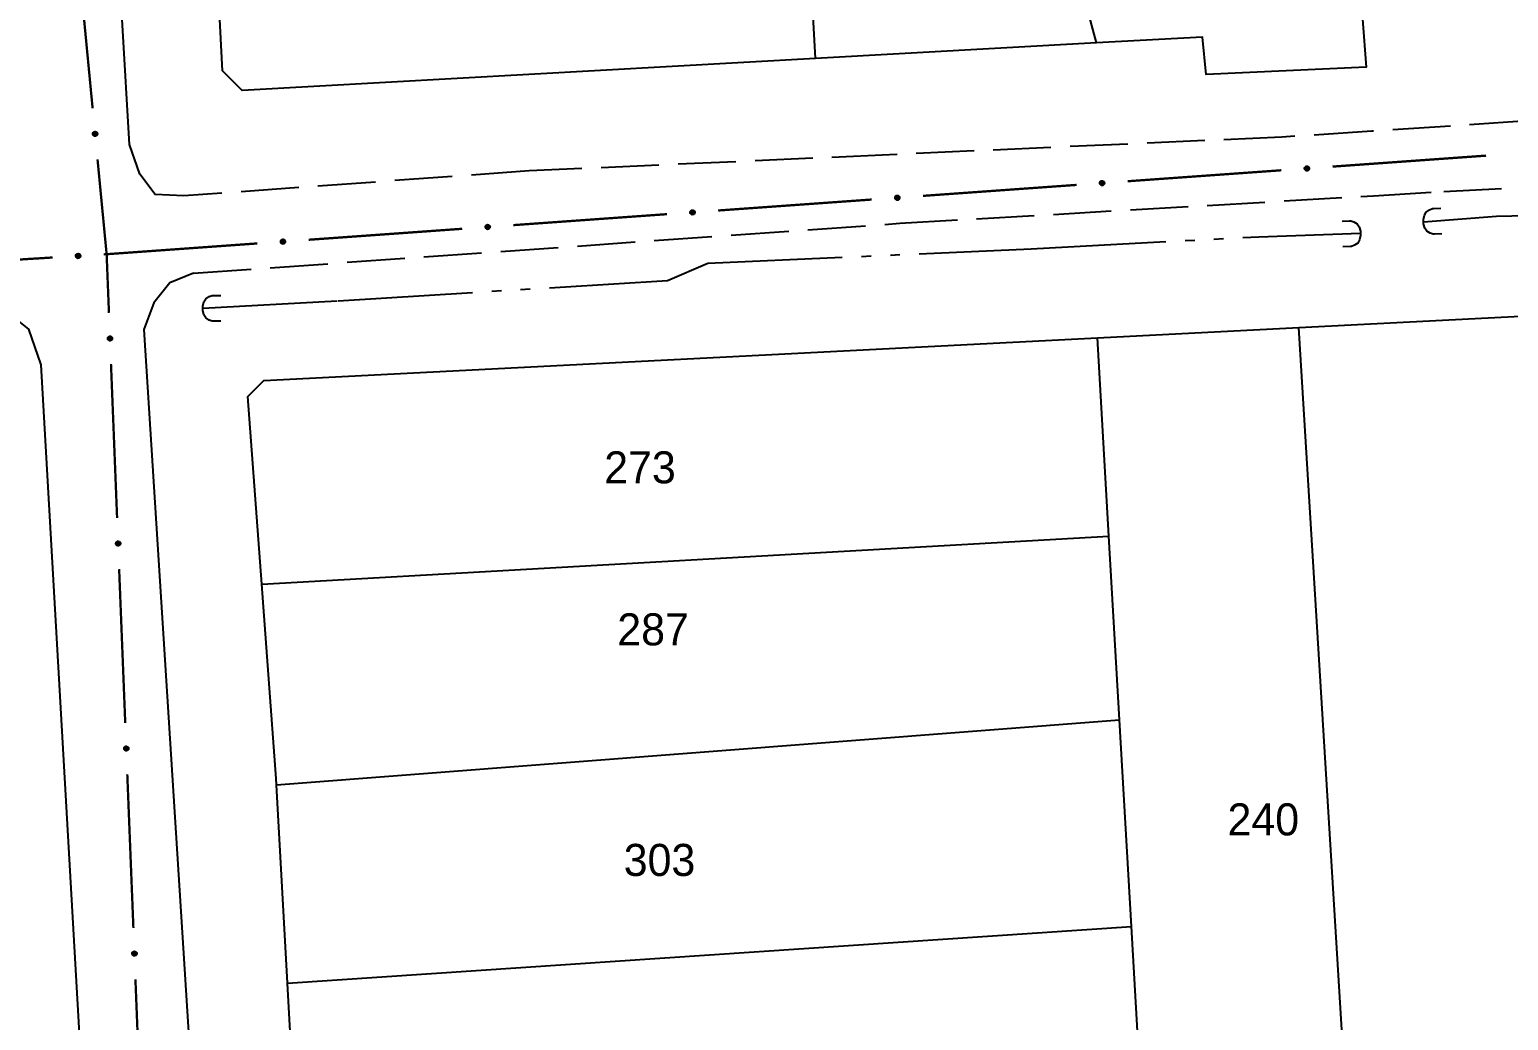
# Model space of a CAD drawing. Extents: x 201053 to 202535, y 4855063 to 4857394.
# Drawn here: x 201400.8 to 201516.1, y 4856616.6 to 4856693.8 of the extents above; entities that cross this region are included whole.
import ezdxf
from ezdxf.enums import TextEntityAlignment as Align

# ---------------------------------------------------------------- set-up
doc = ezdxf.new("R2010")
doc.units = 0
doc.header["$LTSCALE"] = 1.5
doc.header["$MEASUREMENT"] = 0
doc.linetypes.add('TRACO_05', pattern=[11, 7, -1, 0.5, -1, 0.5, -1])
doc.linetypes.add('TRACO_11', pattern=[8, 3, -1, 3, -1])
for name, color, linetype in [('CD_MALHA_LOTES', 7, 'CONTINUOUS'), ('HD-VALAS-DRENOS', 170, 'CONTINUOUS'), ('RU-QUADRA', 210, 'CONTINUOUS'), ('SV-BUEIRO-VALA', 7, 'CONTINUOUS'), ('SV-EIXO-RUA-PAV', 20, 'CONTINUOUS'), ('SV-RUA-PAVIM', 7, 'CONTINUOUS'), ('Th_NmrPort', 7, 'CONTINUOUS')]:
    doc.layers.add(name, color=color, linetype=linetype)

# ---------------------------------------------------------------- blocks, each defined once
blk = doc.blocks.new('COD120', base_point=(202246.23, 4857300.32))
at = {"layer": 'SV-BUEIRO-VALA'}
blk.add_lwpolyline([(202245.23, 4857298.92), (202245.23, 4857299.503333), (202245.23, 4857299.590833), (202245.313333, 4857299.824167), (202245.48, 4857300.086667), (202245.73, 4857300.2325), (202246.063333, 4857300.32), (202246.396667, 4857300.32), (202246.73, 4857300.2325), (202246.98, 4857300.086667), (202247.146667, 4857299.824167), (202247.23, 4857299.590833), (202247.23, 4857299.503333), (202247.23, 4857298.92)], dxfattribs=at)

msp = doc.modelspace()

# ---------------------------------------------------------------- linework, layer by layer
at = {"layer": 'CD_MALHA_LOTES', "linetype": 'Continuous', "flags": 128}
for points in [[(201483.99, 4856692.78), (201479.74, 4856708.56)], [(201462.07, 4856691.56), (201461.19, 4856707.58)], [(201462.07, 4856691.56), (201417.4, 4856689.08), (201415.88, 4856690.61), (201415.11, 4856705.15)], [(201516, 4856695.23), (201504.72, 4856694.63), (201504.99, 4856690.88), (201492.52, 4856690.33), (201492.24, 4856693.24), (201483.99, 4856692.78)], [(201483.99, 4856692.78), (201462.07, 4856691.56)], [(201499.74, 4856670.59), (201537.9, 4856672.54)], [(201484.06, 4856669.78), (201499.74, 4856670.59)], [(201503.65, 4856606.91), (201499.74, 4856670.59)], [(201419.08, 4856666.46), (201484.06, 4856669.78)], [(201484.95, 4856654.32), (201484.06, 4856669.78)], [(201418.93, 4856650.58), (201417.85, 4856665.22), (201419.08, 4856666.46)], [(201418.93, 4856650.58), (201484.95, 4856654.32)], [(201485.77, 4856640), (201484.95, 4856654.32)], [(201420.07, 4856634.94), (201420.05, 4856635.44), (201418.93, 4856650.58)], [(201420.07, 4856634.94), (201485.77, 4856640)], [(201486.7, 4856623.88), (201485.77, 4856640)], [(201420.93, 4856619.47), (201420.07, 4856634.94)], [(201420.93, 4856619.47), (201486.7, 4856623.88)], [(201487.4, 4856611.66), (201486.7, 4856623.88)], [(201421.55, 4856608.23), (201420.93, 4856619.47)]]:
    msp.add_lwpolyline(points, dxfattribs=at)
at = {"layer": 'HD-VALAS-DRENOS', "linetype": 'TRACO_05'}
for points in [[(201509.46, 4856678.84, 7.51), (201515.16, 4856679.27, 7.51), (201519.69, 4856679.38, 6.19)], [(201414.33, 4856672.09, 10.05), (201424.88, 4856672.68, 10.05), (201442.19, 4856673.75, 9.73), (201450.56, 4856674.26, 9.54), (201453.68, 4856675.6, 9.54), (201478.9, 4856676.74, 8.78), (201496.63, 4856677.67, 8.78), (201504.55, 4856677.94, 7.99)]]:
    msp.add_polyline3d(points, dxfattribs=at)
at = {"layer": 'RU-QUADRA', "linetype": 'Continuous', "flags": 128}
for points in [[(201504.72, 4856694.63), (201504.99, 4856690.88), (201492.52, 4856690.33), (201492.24, 4856693.24), (201483.99, 4856692.78), (201462.07, 4856691.56), (201417.4, 4856689.08), (201415.88, 4856690.61), (201415.11, 4856705.15)], [(201421.55, 4856608.23), (201420.93, 4856619.47), (201420.07, 4856634.94), (201420.05, 4856635.44), (201418.93, 4856650.58), (201417.85, 4856665.22), (201419.08, 4856666.46), (201484.06, 4856669.78), (201499.74, 4856670.59), (201537.9, 4856672.54)]]:
    msp.add_lwpolyline(points, dxfattribs=at)
at = {"layer": 'SV-EIXO-RUA-PAV', "const_width": 0.18}
for points in [[(201404.602299, 4856699.625939), (201405.748707, 4856687.680825)], [(201406.130844, 4856683.69912), (201406.799582, 4856676.731137)], [(201502.373453, 4856683.139606), (201514.342906, 4856683.995292)], [(201486.414183, 4856681.998691), (201498.383636, 4856682.854377)], [(201470.454912, 4856680.857776), (201482.424365, 4856681.713463)], [(201454.495642, 4856679.716862), (201466.465095, 4856680.572548)], [(201438.536371, 4856678.575947), (201450.505824, 4856679.431633)], [(201422.577101, 4856677.435032), (201434.546554, 4856678.290718)], [(201406.799582, 4856676.731137), (201406.84, 4856676.31)], [(201406.84, 4856676.31), (201418.587283, 4856677.149803)], [(201390.647596, 4856675.318413), (201402.625159, 4856676.051894)], [(201406.61768, 4856676.296387), (201406.84, 4856676.31)], [(201406.84, 4856676.31), (201407.021531, 4856671.736674)], [(201407.18018, 4856667.739821), (201407.656127, 4856655.749263)], [(201407.814776, 4856651.752411), (201408.290723, 4856639.761853)], [(201408.449372, 4856635.765), (201408.925319, 4856623.774443)], [(201409.083968, 4856619.77759), (201409.401266, 4856611.783885)]]:
    msp.add_lwpolyline(points, dxfattribs=at)
at = {"layer": 'SV-EIXO-RUA-PAV'}
for points in [[(201406.035626, 4856685.843512), (201406.073793, 4856685.812929), (201406.100341, 4856685.778839), (201406.1143, 4856685.744033), (201406.118615, 4856685.71006), (201406.119115, 4856685.674807), (201406.111778, 4856685.639153), (201406.094869, 4856685.601385), (201406.064458, 4856685.562883), (201406.027749, 4856685.537982), (201405.994358, 4856685.522471), (201405.959192, 4856685.515932), (201405.924937, 4856685.51602), (201405.888153, 4856685.524866), (201405.850046, 4856685.542376), (201405.812072, 4856685.573892), (201405.786274, 4856685.607491), (201405.773656, 4856685.641511), (201405.767305, 4856685.676907), (201405.767226, 4856685.712904), (201405.77463, 4856685.747861), (201405.792329, 4856685.786197), (201405.823932, 4856685.823266), (201405.857149, 4856685.849379), (201405.890983, 4856685.862471), (201405.925971, 4856685.867938), (201405.961324, 4856685.86887), (201405.997471, 4856685.862986), (201406.035626, 4856685.843512)], [(201500.22738, 4856683.096547), (201500.258883, 4856683.133958), (201500.293608, 4856683.15967), (201500.328742, 4856683.172778), (201500.36281, 4856683.176267), (201500.398065, 4856683.17591), (201500.433531, 4856683.167708), (201500.470877, 4856683.149885), (201500.508627, 4856683.118548), (201500.532628, 4856683.081244), (201500.547323, 4856683.047486), (201500.553006, 4856683.012171), (201500.552085, 4856682.977928), (201500.542347, 4856682.941371), (201500.523916, 4856682.903701), (201500.491486, 4856682.866504), (201500.45727, 4856682.84153), (201500.422953, 4856682.829743), (201500.387414, 4856682.824255), (201500.351425, 4856682.825051), (201500.316659, 4856682.833303), (201500.278764, 4856682.851928), (201500.242474, 4856682.884423), (201500.217177, 4856682.918265), (201500.204911, 4856682.952407), (201500.200296, 4856682.987518), (201500.200224, 4856683.022883), (201500.206984, 4856683.058876), (201500.22738, 4856683.096547)], [(201484.26811, 4856681.955632), (201484.299612, 4856681.993043), (201484.334337, 4856682.018755), (201484.369472, 4856682.031864), (201484.40354, 4856682.035352), (201484.438795, 4856682.034995), (201484.47426, 4856682.026793), (201484.511606, 4856682.008971), (201484.549357, 4856681.977633), (201484.573358, 4856681.940329), (201484.588052, 4856681.906571), (201484.593735, 4856681.871256), (201484.592815, 4856681.837014), (201484.583077, 4856681.800456), (201484.564646, 4856681.762786), (201484.532216, 4856681.725589), (201484.497999, 4856681.700615), (201484.463683, 4856681.688828), (201484.428143, 4856681.68334), (201484.392155, 4856681.684136), (201484.357388, 4856681.692388), (201484.319494, 4856681.711013), (201484.283204, 4856681.743508), (201484.257906, 4856681.77735), (201484.245641, 4856681.811493), (201484.241025, 4856681.846603), (201484.240953, 4856681.881968), (201484.247714, 4856681.917962), (201484.26811, 4856681.955632)], [(201468.308839, 4856680.814717), (201468.340342, 4856680.852129), (201468.375067, 4856680.87784), (201468.410201, 4856680.890949), (201468.444269, 4856680.894437), (201468.479525, 4856680.89408), (201468.51499, 4856680.885878), (201468.552336, 4856680.868056), (201468.590086, 4856680.836718), (201468.614087, 4856680.799414), (201468.628782, 4856680.765656), (201468.634465, 4856680.730342), (201468.633544, 4856680.696099), (201468.623806, 4856680.659541), (201468.605375, 4856680.621871), (201468.572945, 4856680.584674), (201468.538729, 4856680.559701), (201468.504412, 4856680.547914), (201468.468873, 4856680.542425), (201468.432885, 4856680.543221), (201468.398118, 4856680.551473), (201468.360223, 4856680.570098), (201468.323934, 4856680.602593), (201468.298636, 4856680.636436), (201468.28637, 4856680.670578), (201468.281755, 4856680.705688), (201468.281683, 4856680.741053), (201468.288443, 4856680.777047), (201468.308839, 4856680.814717)], [(201452.349569, 4856679.673802), (201452.381071, 4856679.711214), (201452.415796, 4856679.736925), (201452.450931, 4856679.750034), (201452.484999, 4856679.753522), (201452.520254, 4856679.753165), (201452.555719, 4856679.744963), (201452.593065, 4856679.727141), (201452.630816, 4856679.695803), (201452.654817, 4856679.6585), (201452.669512, 4856679.624742), (201452.675194, 4856679.589427), (201452.674274, 4856679.555184), (201452.664536, 4856679.518627), (201452.646105, 4856679.480956), (201452.613675, 4856679.443759), (201452.579458, 4856679.418786), (201452.545142, 4856679.406999), (201452.509602, 4856679.401511), (201452.473614, 4856679.402306), (201452.438847, 4856679.410558), (201452.400953, 4856679.429184), (201452.364663, 4856679.461679), (201452.339366, 4856679.495521), (201452.3271, 4856679.529663), (201452.322484, 4856679.564773), (201452.322412, 4856679.600138), (201452.329173, 4856679.636132), (201452.349569, 4856679.673802)], [(201436.390298, 4856678.532887), (201436.421801, 4856678.570299), (201436.456526, 4856678.596011), (201436.49166, 4856678.609119), (201436.525728, 4856678.612607), (201436.560984, 4856678.612251), (201436.596449, 4856678.604049), (201436.633795, 4856678.586226), (201436.671545, 4856678.554888), (201436.695547, 4856678.517585), (201436.710241, 4856678.483827), (201436.715924, 4856678.448512), (201436.715003, 4856678.414269), (201436.705265, 4856678.377712), (201436.686834, 4856678.340042), (201436.654404, 4856678.302844), (201436.620188, 4856678.277871), (201436.585871, 4856678.266084), (201436.550332, 4856678.260596), (201436.514344, 4856678.261392), (201436.479577, 4856678.269643), (201436.441682, 4856678.288269), (201436.405393, 4856678.320764), (201436.380095, 4856678.354606), (201436.367829, 4856678.388748), (201436.363214, 4856678.423859), (201436.363142, 4856678.459223), (201436.369903, 4856678.495217), (201436.390298, 4856678.532887)], [(201420.431028, 4856677.391973), (201420.46253, 4856677.429384), (201420.497255, 4856677.455096), (201420.53239, 4856677.468204), (201420.566458, 4856677.471693), (201420.601713, 4856677.471336), (201420.637178, 4856677.463134), (201420.674524, 4856677.445311), (201420.712275, 4856677.413974), (201420.736276, 4856677.37667), (201420.750971, 4856677.342912), (201420.756653, 4856677.307597), (201420.755733, 4856677.273354), (201420.745995, 4856677.236797), (201420.727564, 4856677.199127), (201420.695134, 4856677.16193), (201420.660918, 4856677.136956), (201420.626601, 4856677.125169), (201420.591062, 4856677.119681), (201420.555073, 4856677.120477), (201420.520306, 4856677.128729), (201420.482412, 4856677.147354), (201420.446122, 4856677.179849), (201420.420825, 4856677.213691), (201420.408559, 4856677.247833), (201420.403943, 4856677.282944), (201420.403872, 4856677.318309), (201420.410632, 4856677.354302), (201420.431028, 4856677.391973)], [(201404.471279, 4856676.275233), (201404.503162, 4856676.312321), (201404.538147, 4856676.337677), (201404.573414, 4856676.350426), (201404.607516, 4856676.353567), (201404.642766, 4856676.35285), (201404.678145, 4856676.344286), (201404.715307, 4856676.326084), (201404.752736, 4856676.294362), (201404.776355, 4856676.256816), (201404.790705, 4856676.22291), (201404.796026, 4856676.187539), (201404.794756, 4856676.153307), (201404.784646, 4856676.116851), (201404.765832, 4856676.079371), (201404.733024, 4856676.042507), (201404.698554, 4856676.017884), (201404.664119, 4856676.006447), (201404.628525, 4856676.001322), (201404.592547, 4856676.002485), (201404.557866, 4856676.011092), (201404.520164, 4856676.030103), (201404.484208, 4856676.062966), (201404.459257, 4856676.097065), (201404.44734, 4856676.131331), (201404.443083, 4856676.166486), (201404.443372, 4856676.20185), (201404.4505, 4856676.237773), (201404.471279, 4856676.275233)], [(201407.205151, 4856669.886181), (201407.241545, 4856669.853509), (201407.266144, 4856669.817986), (201407.278132, 4856669.782454), (201407.280539, 4856669.748292), (201407.279065, 4856669.713066), (201407.269744, 4856669.677879), (201407.250747, 4856669.641116), (201407.218228, 4856669.604378), (201407.180183, 4856669.581571), (201407.145976, 4856669.567953), (201407.110499, 4856669.563393), (201407.076303, 4856669.565398), (201407.040072, 4856669.57629), (201407.003005, 4856669.595905), (201406.966854, 4856669.629497), (201406.942978, 4856669.664488), (201406.932284, 4856669.699161), (201406.927925, 4856669.734856), (201406.929861, 4856669.770801), (201406.93921, 4856669.805289), (201406.959027, 4856669.842575), (201406.992656, 4856669.877816), (201407.027282, 4856669.902029), (201407.061796, 4856669.913206), (201407.097035, 4856669.916707), (201407.132385, 4856669.915658), (201407.168146, 4856669.90776), (201407.205151, 4856669.886181)], [(201407.839747, 4856653.898771), (201407.876142, 4856653.866098), (201407.90074, 4856653.830576), (201407.912729, 4856653.795044), (201407.915135, 4856653.760882), (201407.913661, 4856653.725656), (201407.90434, 4856653.690469), (201407.885343, 4856653.653706), (201407.852824, 4856653.616967), (201407.814779, 4856653.594161), (201407.780572, 4856653.580543), (201407.745095, 4856653.575982), (201407.710899, 4856653.577988), (201407.674668, 4856653.588879), (201407.637601, 4856653.608495), (201407.60145, 4856653.642087), (201407.577574, 4856653.677078), (201407.56688, 4856653.711751), (201407.562521, 4856653.747446), (201407.564457, 4856653.783391), (201407.573806, 4856653.817879), (201407.593623, 4856653.855164), (201407.627252, 4856653.890406), (201407.661879, 4856653.914618), (201407.696392, 4856653.925796), (201407.731631, 4856653.929296), (201407.766981, 4856653.928248), (201407.802742, 4856653.92035), (201407.839747, 4856653.898771)], [(201408.474343, 4856637.91136), (201408.510738, 4856637.878688), (201408.535336, 4856637.843166), (201408.547325, 4856637.807633), (201408.549731, 4856637.773472), (201408.548257, 4856637.738246), (201408.538936, 4856637.703058), (201408.519939, 4856637.666296), (201408.48742, 4856637.629557), (201408.449375, 4856637.60675), (201408.415168, 4856637.593133), (201408.379691, 4856637.588572), (201408.345495, 4856637.590577), (201408.309264, 4856637.601469), (201408.272197, 4856637.621084), (201408.236046, 4856637.654677), (201408.21217, 4856637.689667), (201408.201476, 4856637.724341), (201408.197117, 4856637.760036), (201408.199053, 4856637.795981), (201408.208402, 4856637.830469), (201408.228219, 4856637.867754), (201408.261848, 4856637.902996), (201408.296475, 4856637.927208), (201408.330988, 4856637.938386), (201408.366227, 4856637.941886), (201408.401577, 4856637.940837), (201408.437338, 4856637.93294), (201408.474343, 4856637.91136)], [(201409.108939, 4856621.92395), (201409.145334, 4856621.891278), (201409.169932, 4856621.855755), (201409.181921, 4856621.820223), (201409.184327, 4856621.786062), (201409.182853, 4856621.750835), (201409.173532, 4856621.715648), (201409.154535, 4856621.678886), (201409.122016, 4856621.642147), (201409.083971, 4856621.61934), (201409.049764, 4856621.605723), (201409.014287, 4856621.601162), (201408.980091, 4856621.603167), (201408.94386, 4856621.614059), (201408.906793, 4856621.633674), (201408.870642, 4856621.667267), (201408.846766, 4856621.702257), (201408.836072, 4856621.73693), (201408.831713, 4856621.772625), (201408.833649, 4856621.808571), (201408.842998, 4856621.843058), (201408.862815, 4856621.880344), (201408.896444, 4856621.915585), (201408.931071, 4856621.939798), (201408.965584, 4856621.950975), (201409.000823, 4856621.954476), (201409.036173, 4856621.953427), (201409.071934, 4856621.945529), (201409.108939, 4856621.92395)]]:
    msp.add_lwpolyline(points, close=True, dxfattribs=at)
for points in [[(201405.767226, 4856685.712904), (201405.786274, 4856685.607491)], [(201405.771976, 4856685.726123), (201405.798073, 4856685.597031)], [(201405.77463, 4856685.747861), (201405.812072, 4856685.573892)], [(201405.786374, 4856685.761775), (201405.829856, 4856685.565812)], [(201405.792329, 4856685.786197), (201405.850046, 4856685.542376)], [(201405.81002, 4856685.801055), (201405.8683, 4856685.536603)], [(201405.823932, 4856685.823266), (201405.888153, 4856685.524866)], [(201405.839751, 4856685.834066), (201405.905049, 4856685.525051)], [(201405.857149, 4856685.849379), (201405.924937, 4856685.51602)], [(201405.873632, 4856685.852397), (201405.941277, 4856685.518932)], [(201405.890983, 4856685.862471), (201405.959192, 4856685.515932)], [(201405.908296, 4856685.862577), (201405.974006, 4856685.520702)], [(201405.925971, 4856685.867938), (201405.994358, 4856685.522471)], [(201405.9451, 4856685.864739), (201406.012353, 4856685.535349)], [(201405.961324, 4856685.86887), (201406.027749, 4856685.537982)], [(201405.979709, 4856685.861206), (201406.046104, 4856685.555038)], [(201405.997471, 4856685.862986), (201406.064458, 4856685.562883)], [(201406.014839, 4856685.852241), (201406.077454, 4856685.585462)], [(201406.035626, 4856685.843512), (201406.094869, 4856685.601385)], [(201406.055739, 4856685.826009), (201406.102197, 4856685.62759)], [(201406.073793, 4856685.812929), (201406.111778, 4856685.639153)], [(201406.08901, 4856685.793561), (201406.113619, 4856685.665698)], [(201406.100341, 4856685.778839), (201406.119115, 4856685.674807)], [(201500.200224, 4856683.022883), (201500.532628, 4856683.081244)], [(201500.200296, 4856682.987518), (201500.547323, 4856683.047486)], [(201500.203959, 4856683.006563), (201500.534887, 4856683.065789)], [(201500.204911, 4856682.952407), (201500.553006, 4856683.012171)], [(201500.205225, 4856682.969717), (201500.548597, 4856683.027097)], [(201500.206984, 4856683.058876), (201500.508627, 4856683.118548)], [(201500.208332, 4856683.041076), (201500.516024, 4856683.100009)], [(201500.214561, 4856682.934817), (201500.549571, 4856682.994334)], [(201500.217177, 4856682.918265), (201500.552085, 4856682.977928)], [(201500.218149, 4856683.075978), (201500.486371, 4856683.132089)], [(201500.22738, 4856683.096547), (201500.470877, 4856683.149885)], [(201500.232062, 4856682.9005), (201500.542573, 4856682.958266)], [(201500.242474, 4856682.884423), (201500.542347, 4856682.941371)], [(201500.245368, 4856683.116228), (201500.444857, 4856683.157849)], [(201500.258883, 4856683.133958), (201500.433531, 4856683.167708)], [(201500.26434, 4856682.869975), (201500.530132, 4856682.921808)], [(201500.278614, 4856683.148701), (201500.407038, 4856683.170193)], [(201500.278764, 4856682.851928), (201500.523916, 4856682.903701)], [(201500.293608, 4856683.15967), (201500.398065, 4856683.17591)], [(201500.303034, 4856682.845381), (201500.499996, 4856682.884086)], [(201500.316659, 4856682.833303), (201500.491486, 4856682.866504)], [(201500.338326, 4856682.83012), (201500.468013, 4856682.853071)], [(201500.351425, 4856682.825051), (201500.45727, 4856682.84153)], [(201484.240953, 4856681.881968), (201484.573358, 4856681.940329)], [(201484.241025, 4856681.846603), (201484.588052, 4856681.906571)], [(201484.244689, 4856681.865648), (201484.575616, 4856681.924874)], [(201484.245641, 4856681.811493), (201484.593735, 4856681.871256)], [(201484.245955, 4856681.828803), (201484.589326, 4856681.886182)], [(201484.247714, 4856681.917962), (201484.549357, 4856681.977633)], [(201484.249062, 4856681.900161), (201484.556754, 4856681.959094)], [(201484.25529, 4856681.793902), (201484.5903, 4856681.85342)], [(201484.257906, 4856681.77735), (201484.592815, 4856681.837014)], [(201484.258879, 4856681.935063), (201484.5271, 4856681.991174)], [(201484.26811, 4856681.955632), (201484.511606, 4856682.008971)], [(201484.272791, 4856681.759585), (201484.583303, 4856681.817351)], [(201484.283204, 4856681.743508), (201484.583077, 4856681.800456)], [(201484.286097, 4856681.975313), (201484.485587, 4856682.016934)], [(201484.299612, 4856681.993043), (201484.47426, 4856682.026793)], [(201484.30507, 4856681.72906), (201484.570861, 4856681.780894)], [(201484.319344, 4856682.007786), (201484.447768, 4856682.029279)], [(201484.319494, 4856681.711013), (201484.564646, 4856681.762786)], [(201484.334337, 4856682.018755), (201484.438795, 4856682.034995)], [(201484.343764, 4856681.704466), (201484.540726, 4856681.743171)], [(201484.357388, 4856681.692388), (201484.532216, 4856681.725589)], [(201484.379055, 4856681.689205), (201484.508743, 4856681.712157)], [(201484.392155, 4856681.684136), (201484.497999, 4856681.700615)], [(201468.281683, 4856680.741053), (201468.614087, 4856680.799414)], [(201468.281755, 4856680.705688), (201468.628782, 4856680.765656)], [(201468.285419, 4856680.724733), (201468.616346, 4856680.783959)], [(201468.28637, 4856680.670578), (201468.634465, 4856680.730342)], [(201468.286685, 4856680.687888), (201468.630056, 4856680.745267)], [(201468.288443, 4856680.777047), (201468.590086, 4856680.836718)], [(201468.289791, 4856680.759246), (201468.597483, 4856680.818179)], [(201468.29602, 4856680.652987), (201468.63103, 4856680.712505)], [(201468.298636, 4856680.636436), (201468.633544, 4856680.696099)], [(201468.299608, 4856680.794148), (201468.56783, 4856680.850259)], [(201468.308839, 4856680.814717), (201468.552336, 4856680.868056)], [(201468.313521, 4856680.61867), (201468.624032, 4856680.676436)], [(201468.323934, 4856680.602593), (201468.623806, 4856680.659541)], [(201468.326827, 4856680.834398), (201468.526316, 4856680.876019)], [(201468.340342, 4856680.852129), (201468.51499, 4856680.885878)], [(201468.345799, 4856680.588146), (201468.611591, 4856680.639979)], [(201468.360074, 4856680.866871), (201468.488497, 4856680.888364)], [(201468.360223, 4856680.570098), (201468.605375, 4856680.621871)], [(201468.375067, 4856680.87784), (201468.479525, 4856680.89408)], [(201468.384494, 4856680.563552), (201468.581455, 4856680.602256)], [(201468.398118, 4856680.551473), (201468.572945, 4856680.584674)], [(201468.419785, 4856680.548291), (201468.549472, 4856680.571242)], [(201468.432885, 4856680.543221), (201468.538729, 4856680.559701)], [(201452.322412, 4856679.600138), (201452.654817, 4856679.6585)], [(201452.322484, 4856679.564773), (201452.669512, 4856679.624742)], [(201452.326148, 4856679.583819), (201452.657075, 4856679.643044)], [(201452.3271, 4856679.529663), (201452.675194, 4856679.589427)], [(201452.327414, 4856679.546973), (201452.670785, 4856679.604352)], [(201452.329173, 4856679.636132), (201452.630816, 4856679.695803)], [(201452.330521, 4856679.618331), (201452.638213, 4856679.677264)], [(201452.336749, 4856679.512072), (201452.671759, 4856679.57159)], [(201452.339366, 4856679.495521), (201452.674274, 4856679.555184)], [(201452.340338, 4856679.653233), (201452.608559, 4856679.709344)], [(201452.349569, 4856679.673802), (201452.593065, 4856679.727141)], [(201452.354251, 4856679.477755), (201452.664762, 4856679.535522)], [(201452.364663, 4856679.461679), (201452.664536, 4856679.518627)], [(201452.367556, 4856679.693483), (201452.567046, 4856679.735105)], [(201452.381071, 4856679.711214), (201452.555719, 4856679.744963)], [(201452.386529, 4856679.447231), (201452.65232, 4856679.499064)], [(201452.400803, 4856679.725956), (201452.529227, 4856679.747449)], [(201452.400953, 4856679.429184), (201452.646105, 4856679.480956)], [(201452.415796, 4856679.736925), (201452.520254, 4856679.753165)], [(201452.425223, 4856679.422637), (201452.622185, 4856679.461342)], [(201452.438847, 4856679.410558), (201452.613675, 4856679.443759)], [(201452.460514, 4856679.407376), (201452.590202, 4856679.430327)], [(201452.473614, 4856679.402306), (201452.579458, 4856679.418786)], [(201436.363142, 4856678.459223), (201436.695547, 4856678.517585)], [(201436.363214, 4856678.423859), (201436.710241, 4856678.483827)], [(201436.366878, 4856678.442904), (201436.697805, 4856678.50213)], [(201436.367829, 4856678.388748), (201436.715924, 4856678.448512)], [(201436.368144, 4856678.406058), (201436.711515, 4856678.463438)], [(201436.369903, 4856678.495217), (201436.671545, 4856678.554888)], [(201436.37125, 4856678.477417), (201436.678942, 4856678.536349)], [(201436.377479, 4856678.371157), (201436.712489, 4856678.430675)], [(201436.380095, 4856678.354606), (201436.715003, 4856678.414269)], [(201436.381067, 4856678.512318), (201436.649289, 4856678.56843)], [(201436.390298, 4856678.532887), (201436.633795, 4856678.586226)], [(201436.39498, 4856678.33684), (201436.705491, 4856678.394607)], [(201436.405393, 4856678.320764), (201436.705265, 4856678.377712)], [(201436.408286, 4856678.552568), (201436.607775, 4856678.59419)], [(201436.421801, 4856678.570299), (201436.596449, 4856678.604049)], [(201436.427258, 4856678.306316), (201436.69305, 4856678.358149)], [(201436.441533, 4856678.585041), (201436.569957, 4856678.606534)], [(201436.441682, 4856678.288269), (201436.686834, 4856678.340042)], [(201436.456526, 4856678.596011), (201436.560984, 4856678.612251)], [(201436.465953, 4856678.281722), (201436.662914, 4856678.320427)], [(201436.479577, 4856678.269643), (201436.654404, 4856678.302844)], [(201436.501244, 4856678.266461), (201436.630931, 4856678.289412)], [(201436.514344, 4856678.261392), (201436.620188, 4856678.277871)], [(201420.403872, 4856677.318309), (201420.736276, 4856677.37667)], [(201420.403943, 4856677.282944), (201420.750971, 4856677.342912)], [(201420.407607, 4856677.301989), (201420.738534, 4856677.361215)], [(201420.408559, 4856677.247833), (201420.756653, 4856677.307597)], [(201420.408873, 4856677.265143), (201420.752244, 4856677.322523)], [(201420.410632, 4856677.354302), (201420.712275, 4856677.413974)], [(201420.41198, 4856677.336502), (201420.719672, 4856677.395435)], [(201420.418208, 4856677.230243), (201420.753219, 4856677.28976)], [(201420.420825, 4856677.213691), (201420.755733, 4856677.273354)], [(201420.421797, 4856677.371404), (201420.690018, 4856677.427515)], [(201420.431028, 4856677.391973), (201420.674524, 4856677.445311)], [(201420.43571, 4856677.195926), (201420.746221, 4856677.253692)], [(201420.446122, 4856677.179849), (201420.745995, 4856677.236797)], [(201420.449015, 4856677.411654), (201420.648505, 4856677.453275)], [(201420.46253, 4856677.429384), (201420.637178, 4856677.463134)], [(201420.467988, 4856677.165401), (201420.733779, 4856677.217234)], [(201420.482262, 4856677.444127), (201420.610686, 4856677.46562)], [(201420.482412, 4856677.147354), (201420.727564, 4856677.199127)], [(201420.497255, 4856677.455096), (201420.601713, 4856677.471336)], [(201420.506682, 4856677.140807), (201420.703644, 4856677.179512)], [(201420.520306, 4856677.128729), (201420.695134, 4856677.16193)], [(201420.541973, 4856677.125546), (201420.671661, 4856677.148497)], [(201420.555073, 4856677.120477), (201420.660918, 4856677.136956)], [(201404.443083, 4856676.166486), (201404.790705, 4856676.22291)], [(201404.443372, 4856676.20185), (201404.776355, 4856676.256816)], [(201404.446941, 4856676.185493), (201404.778456, 4856676.241338)], [(201404.44734, 4856676.131331), (201404.796026, 4856676.187539)], [(201404.447831, 4856676.148637), (201404.79177, 4856676.202509)], [(201404.4505, 4856676.237773), (201404.752736, 4856676.294362)], [(201404.451666, 4856676.219959), (201404.759943, 4856676.275749)], [(201404.45681, 4856676.113642), (201404.79241, 4856676.169738)], [(201404.459257, 4856676.097065), (201404.794756, 4856676.153307)], [(201404.461839, 4856676.254759), (201404.730619, 4856676.30813)], [(201404.471279, 4856676.275233), (201404.715307, 4856676.326084)], [(201404.47396, 4856676.079148), (201404.785045, 4856676.133743)], [(201404.484208, 4856676.062966), (201404.784646, 4856676.116851)], [(201404.489467, 4856676.294729), (201404.68937, 4856676.334313)], [(201404.503162, 4856676.312321), (201404.678145, 4856676.344286)], [(201404.505925, 4856676.048296), (201404.772231, 4856676.097414)], [(201404.520164, 4856676.030103), (201404.765832, 4856676.079371)], [(201404.523043, 4856676.326861), (201404.65168, 4856676.347042)], [(201404.538147, 4856676.337677), (201404.642766, 4856676.35285)], [(201404.544366, 4856676.023309), (201404.741713, 4856676.060001)], [(201404.557866, 4856676.011092), (201404.733024, 4856676.042507)], [(201404.5795, 4856676.007688), (201404.709415, 4856676.029315)], [(201404.592547, 4856676.002485), (201404.698554, 4856676.017884)], [(201406.977522, 4856669.856419), (201407.020906, 4856669.589119)], [(201406.992656, 4856669.877816), (201407.040072, 4856669.57629)], [(201407.009054, 4856669.887714), (201407.056951, 4856669.575528)], [(201407.027282, 4856669.902029), (201407.076303, 4856669.565398)], [(201407.043909, 4856669.904119), (201407.09278, 4856669.567391)], [(201407.061796, 4856669.913206), (201407.110499, 4856669.563393)], [(201407.079088, 4856669.912344), (201407.125557, 4856669.567326)], [(201407.097035, 4856669.916707), (201407.145976, 4856669.567953)], [(201407.115955, 4856669.912441), (201407.164664, 4856669.579804)], [(201407.132385, 4856669.915658), (201407.180183, 4856669.581571)], [(201407.150312, 4856669.906977), (201407.199464, 4856669.597572)], [(201407.168146, 4856669.90776), (201407.218228, 4856669.604378)], [(201407.184885, 4856669.896059), (201407.232468, 4856669.626194)], [(201407.205151, 4856669.886181), (201407.250747, 4856669.641116)], [(201407.224252, 4856669.867579), (201407.259531, 4856669.666871)], [(201407.241545, 4856669.853509), (201407.269744, 4856669.677879)], [(201406.929861, 4856669.770801), (201406.942978, 4856669.664488)], [(201406.935342, 4856669.783734), (201406.954173, 4856669.653384)], [(201406.93921, 4856669.805289), (201406.966854, 4856669.629497)], [(201406.951714, 4856669.818524), (201406.984158, 4856669.620434)], [(201406.959027, 4856669.842575), (201407.003005, 4856669.595905)], [(201407.255655, 4856669.83332), (201407.273068, 4856669.704279)], [(201407.266144, 4856669.817986), (201407.279065, 4856669.713066)], [(201407.564457, 4856653.783391), (201407.577574, 4856653.677078)], [(201407.569939, 4856653.796324), (201407.588769, 4856653.665974)], [(201407.573806, 4856653.817879), (201407.60145, 4856653.642087)], [(201407.58631, 4856653.831114), (201407.618754, 4856653.633024)], [(201407.593623, 4856653.855164), (201407.637601, 4856653.608495)], [(201407.612118, 4856653.869009), (201407.655503, 4856653.601709)], [(201407.627252, 4856653.890406), (201407.674668, 4856653.588879)], [(201407.64365, 4856653.900304), (201407.691548, 4856653.588118)], [(201407.661879, 4856653.914618), (201407.710899, 4856653.577988)], [(201407.678505, 4856653.916709), (201407.727376, 4856653.579981)], [(201407.696392, 4856653.925796), (201407.745095, 4856653.575982)], [(201407.713684, 4856653.924933), (201407.760153, 4856653.579916)], [(201407.731631, 4856653.929296), (201407.780572, 4856653.580543)], [(201407.750551, 4856653.925031), (201407.79926, 4856653.592393)], [(201407.766981, 4856653.928248), (201407.814779, 4856653.594161)], [(201407.784908, 4856653.919567), (201407.83406, 4856653.610162)], [(201407.802742, 4856653.92035), (201407.852824, 4856653.616967)], [(201407.819481, 4856653.908649), (201407.867064, 4856653.638784)], [(201407.839747, 4856653.898771), (201407.885343, 4856653.653706)], [(201407.858848, 4856653.880168), (201407.894127, 4856653.67946)], [(201407.876142, 4856653.866098), (201407.90434, 4856653.690469)], [(201407.890251, 4856653.845909), (201407.907664, 4856653.716869)], [(201407.90074, 4856653.830576), (201407.913661, 4856653.725656)], [(201408.199053, 4856637.795981), (201408.21217, 4856637.689667)], [(201408.204535, 4856637.808913), (201408.223365, 4856637.678564)], [(201408.208402, 4856637.830469), (201408.236046, 4856637.654677)], [(201408.220906, 4856637.843703), (201408.25335, 4856637.645614)], [(201408.228219, 4856637.867754), (201408.272197, 4856637.621084)], [(201408.246714, 4856637.881599), (201408.290099, 4856637.614298)], [(201408.261848, 4856637.902996), (201408.309264, 4856637.601469)], [(201408.278246, 4856637.912894), (201408.326144, 4856637.600707)], [(201408.296475, 4856637.927208), (201408.345495, 4856637.590577)], [(201408.313101, 4856637.929299), (201408.361972, 4856637.59257)], [(201408.330988, 4856637.938386), (201408.379691, 4856637.588572)], [(201408.34828, 4856637.937523), (201408.394749, 4856637.592506)], [(201408.366227, 4856637.941886), (201408.415168, 4856637.593133)], [(201408.385147, 4856637.937621), (201408.433856, 4856637.604983)], [(201408.401577, 4856637.940837), (201408.449375, 4856637.60675)], [(201408.419504, 4856637.932156), (201408.468656, 4856637.622751)], [(201408.437338, 4856637.93294), (201408.48742, 4856637.629557)], [(201408.454077, 4856637.921238), (201408.50166, 4856637.651373)], [(201408.474343, 4856637.91136), (201408.519939, 4856637.666296)], [(201408.493444, 4856637.892758), (201408.528723, 4856637.69205)], [(201408.510738, 4856637.878688), (201408.538936, 4856637.703058)], [(201408.524847, 4856637.858499), (201408.54226, 4856637.729458)], [(201408.535336, 4856637.843166), (201408.548257, 4856637.738246)], [(201408.833649, 4856621.808571), (201408.846766, 4856621.702257)], [(201408.839131, 4856621.821503), (201408.857961, 4856621.691153)], [(201408.842998, 4856621.843058), (201408.870642, 4856621.667267)], [(201408.855502, 4856621.856293), (201408.887946, 4856621.658204)], [(201408.862815, 4856621.880344), (201408.906793, 4856621.633674)], [(201408.88131, 4856621.894188), (201408.924695, 4856621.626888)], [(201408.896444, 4856621.915585), (201408.94386, 4856621.614059)], [(201408.912842, 4856621.925483), (201408.96074, 4856621.613297)], [(201408.931071, 4856621.939798), (201408.980091, 4856621.603167)], [(201408.947697, 4856621.941888), (201408.996568, 4856621.60516)], [(201408.965584, 4856621.950975), (201409.014287, 4856621.601162)], [(201408.982876, 4856621.950113), (201409.029345, 4856621.605096)], [(201409.000823, 4856621.954476), (201409.049764, 4856621.605723)], [(201409.019743, 4856621.95021), (201409.068452, 4856621.617573)], [(201409.036173, 4856621.953427), (201409.083971, 4856621.61934)], [(201409.0541, 4856621.944746), (201409.103252, 4856621.635341)], [(201409.071934, 4856621.945529), (201409.122016, 4856621.642147)], [(201409.088673, 4856621.933828), (201409.136256, 4856621.663963)], [(201409.108939, 4856621.92395), (201409.154535, 4856621.678886)], [(201409.12804, 4856621.905348), (201409.163319, 4856621.70464)], [(201409.145334, 4856621.891278), (201409.173532, 4856621.715648)], [(201409.159443, 4856621.871089), (201409.176856, 4856621.742048)], [(201409.169932, 4856621.855755), (201409.182853, 4856621.750835)]]:
    msp.add_lwpolyline(points, dxfattribs=at)
at = {"layer": 'SV-RUA-PAVIM', "linetype": 'Continuous'}
for points in [[(201412.86, 4856680.86, 10.8), (201410.61, 4856680.97, 10.8), (201409.43, 4856682.54, 10.72), (201408.63, 4856684.87, 10.68), (201408.07, 4856694.18, 10.68), (201407.92, 4856696.71, 10.68), (201407.46, 4856704.48, 10.68), (201406.48, 4856720.73, 10.68), (201405.92, 4856730.15, 10.68), (201404.95, 4856746.31, 8.56), (201401.75, 4856802.51, 8.68), (201397.91, 4856864.15, 8.73), (201394.55, 4856917.64, 8.66), (201394.81, 4856919.71, 8.68), (201395.53, 4856921.38, 8.69), (201396.53, 4856922.12, 9), (201440.7, 4856936.21, 8.84), (201502.48, 4856955.02, 8.88), (201553.3, 4856969.63, 8.88), (201561.35, 4856972.06, 8.88), (201593.06, 4856981.36, 6.98), (201596.57, 4856982.01, 6.57), (201599.28, 4856981.86, 6.55)], [(201413.61, 4856674.83, 10.6), (201411.77, 4856674.07, 10.6), (201410.51, 4856672.53, 10.6), (201409.74, 4856670.44, 10.59), (201416.86, 4856558.42, 10.59), (201422.57, 4856468.45, 12.4), (201425.28, 4856465.21, 12.4), (201428.76, 4856464.41, 12.65), (201470.12, 4856466.97, 12.65), (201630.7, 4856477.32, 10.16), (201633.62, 4856478.12, 10.13), (201635.5, 4856481.03, 10.04), (201634.99, 4856492.48, 10.04), (201633.23, 4856532.12, 10.04), (201630.52, 4856584.85, 10.04), (201629.85, 4856597.34, 5.63), (201627.42, 4856640.69, 5.63), (201625, 4856683.9, 4.26)], [(201408.23, 4856557.99, 12.38), (201413.86, 4856467.57, 12.38), (201412.95, 4856464.77, 12.38), (201409.68, 4856463, 12.39), (201212.06, 4856449.52, 8.76), (201208.04, 4856450.18, 8.76), (201207.02, 4856452.31, 8.76), (201196.97, 4856544.17, 8.72), (201188.4, 4856652.75, 8.72), (201188.81, 4856655.19, 8.72), (201189.76, 4856656.42, 8.72), (201330.25, 4856667.06, 11.37), (201399.32, 4856671.62, 10.94), (201400.76, 4856670.47, 10.95), (201401.7, 4856667.69, 10.95), (201405.42, 4856602.84, 11.38), (201406.27, 4856589.32, 11.38)]]:
    msp.add_polyline3d(points, dxfattribs=at)
at = {"layer": 'SV-RUA-PAVIM', "linetype": 'TRACO_11'}
for points in [[(201599.28, 4856981.86, 6.55), (201601.91, 4856980.98, 6.55), (201604.13, 4856979.66, 6.55), (201606.61, 4856975.8, 6.55), (201606.71, 4856974.28, 6.55), (201610.68, 4856913.7, 6.48), (201613.13, 4856878.89, 6.48), (201616.5, 4856829.73, 4.02), (201624.57, 4856697.83, 3.75), (201623.28, 4856695.02, 3.75), (201620.62, 4856693.02, 3.76), (201592.73, 4856691.42, 3.76), (201545.63, 4856688.59, 4.69), (201523.53, 4856687.1, 4.69), (201505.43, 4856685.89, 4.69), (201498.41, 4856685.44, 8.39), (201467.86, 4856684.06, 8.39), (201439.76, 4856682.8, 10.33), (201412.86, 4856680.86, 10.35)], [(201413.61, 4856674.83, 10.58), (201468.65, 4856678.72, 9.19), (201505.57, 4856680.87, 9.19), (201511.05, 4856681.2, 8), (201523.95, 4856681.83, 8), (201538.57, 4856682.06, 5.36), (201593.05, 4856684.39, 4.61), (201622.54, 4856685.42, 3.79), (201623.97, 4856684.87, 3.8), (201625, 4856683.9, 4.24)]]:
    msp.add_polyline3d(points, dxfattribs=at)

# ---------------------------------------------------------------- block references
at = {"layer": 'SV-BUEIRO-VALA'}
for p, rotation in [((201509.46, 4856678.84, 10.05), 92), ((201504.55, 4856677.94, 10.05), 272), ((201414.33, 4856672.09, 10.05), 90)]:
    msp.add_blockref('COD120', p, dxfattribs=dict(at, rotation=rotation))

# ---------------------------------------------------------------- texts
at = {"layer": 'Th_NmrPort', "color": 1}
for s, p in [('273', (201445.616522, 4856659.690485)), ('287', (201446.636522, 4856647.060485)), ('240', (201494.190485, 4856632.243478)), ('303', (201447.136522, 4856629.080485))]:
    msp.add_text(s, height=2.5, dxfattribs=at).set_placement(p, align=Align.MIDDLE_LEFT)

doc.saveas('drawing.dxf')
